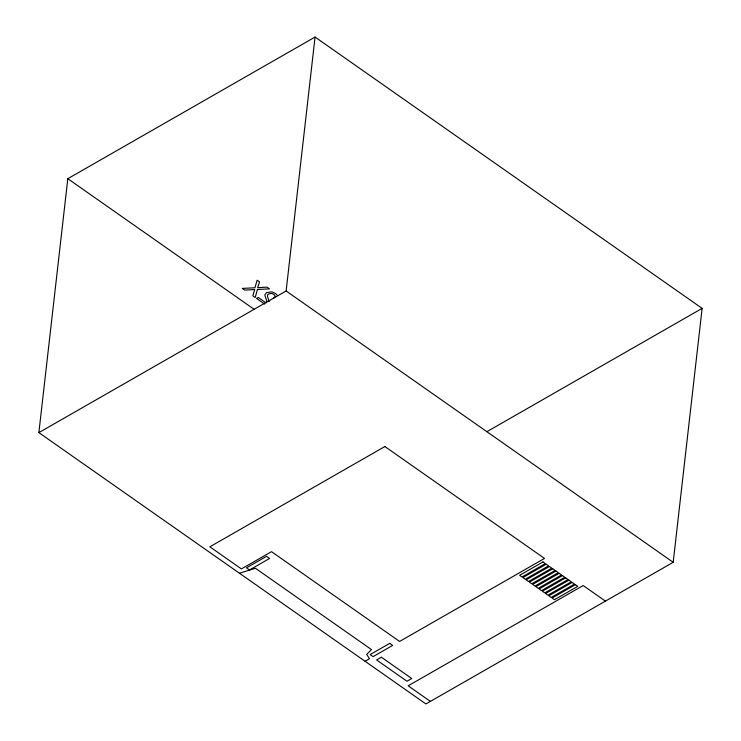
<?xml version="1.0" encoding="UTF-8"?>
<svg xmlns="http://www.w3.org/2000/svg" width="741" height="741" viewBox="0 0 741 741"><rect width="100%" height="100%" fill="white"/><g stroke="black" fill="none" stroke-linecap="round" stroke-linejoin="round"><path stroke-width="1.11" d="M38.875 432.624L67.811 178.701L315.064 37.05L702.125 308.376L673.189 562.299L425.936 703.95L38.875 432.624L286.128 290.972L315.064 37.05M273.41 298.521L275.244 296.391C274.476 293.343 269.659 292.463 267.631 294.779L267.492 296.557L269.15 301.513M486.902 431.679L702.125 308.376M365.026 661.259L369.49 658.703L366.693 654.433L371.463 649.588L255.46 568.273L239.445 573.219M286.128 290.972L673.189 562.299M264.602 304.069L256.553 298.419L258.238 297.447L266.075 302.939L266.732 300.957L264.796 295.15L266.51 292.621L271.827 291.852L275.522 293.492L277.523 295.557M67.811 178.701L254.237 309.395M605.416 601.127L583.186 585.538L408.161 685.814L430.401 701.394M257.433 289.49L255.21 297.474L252.801 295.789L254.737 289.49L244.762 290.148L242.279 288.416L254.96 287.758L257.146 280.209L259.517 281.876L257.655 287.693L267.001 287.119L269.502 288.87L257.433 289.49M384.885 446.536L209.87 546.812L241.409 568.921L271.521 551.665L399.603 641.447L544.505 558.427L384.885 446.536M266.547 556.343L246.457 567.856L249.485 569.968L269.567 558.464L266.547 556.343M389.747 643.336L370.157 654.562L373.103 656.628L392.693 645.402L389.747 643.336M542.977 561.947L519.636 575.312L522.007 576.98L545.348 563.605L542.977 561.947M381.383 657.239L376.623 659.962L406.985 681.248L411.746 678.515L381.383 657.239M546.219 564.216L522.877 577.591L525.258 579.249L548.59 565.883L546.219 564.216M549.461 566.495L526.119 579.86L528.5 581.528L551.841 568.152L549.461 566.495M552.703 568.764L529.37 582.139L531.742 583.797L555.083 570.431L552.703 568.764M555.954 571.042L532.612 584.408L534.983 586.075L558.325 572.7L555.954 571.042M559.196 573.312L535.854 586.687L538.225 588.345L561.567 574.979L559.196 573.312M562.438 575.59L539.096 588.956L541.476 590.623L564.809 577.248L562.438 575.59M565.679 577.86L542.338 591.235L544.718 592.893L568.051 579.527L565.679 577.86M568.921 580.129L545.589 593.504L547.96 595.171L571.302 581.796L568.921 580.129M572.163 582.407L548.831 595.773L551.202 597.441L574.544 584.075L572.163 582.407M575.414 584.677L552.073 598.052L554.444 599.719L577.785 586.344L575.414 584.677"/></g></svg>
